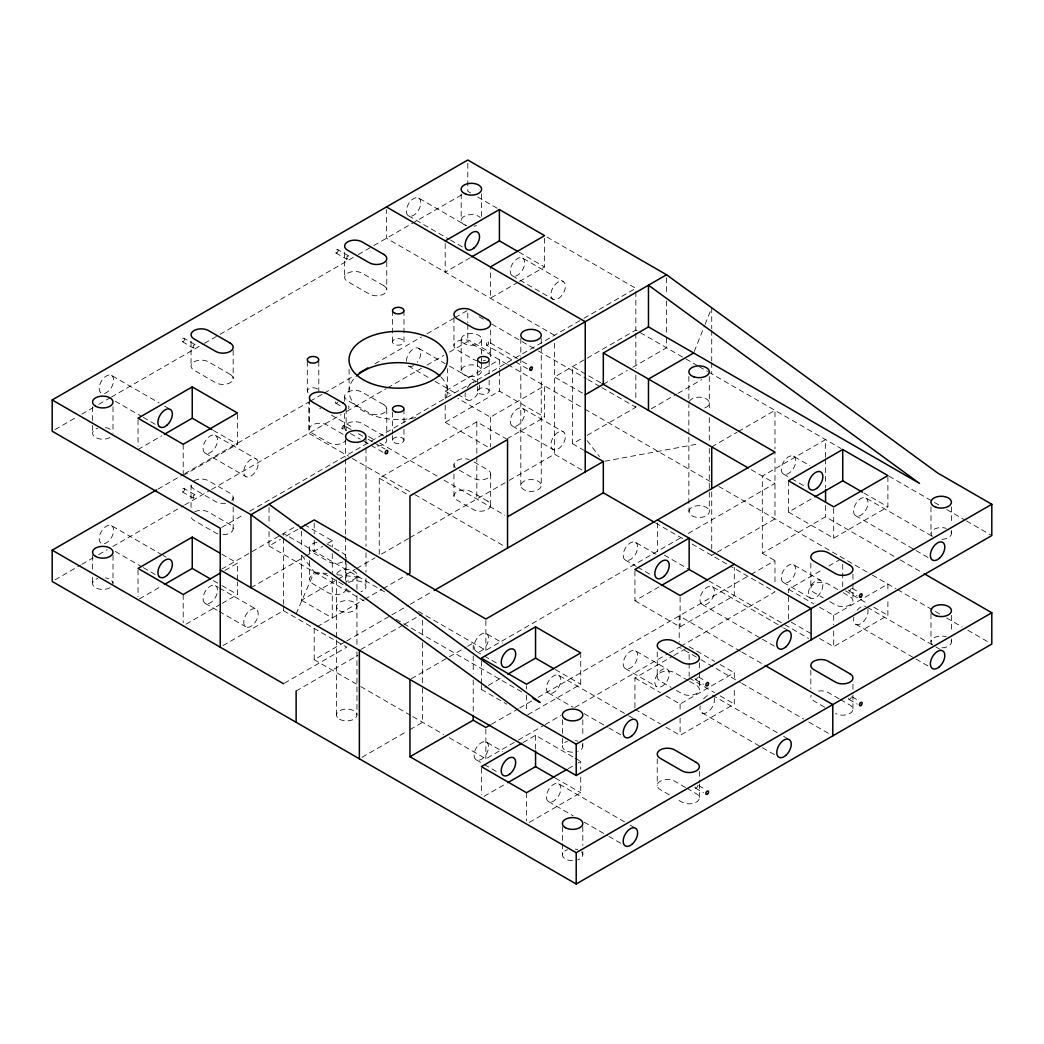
<?xml version="1.0" encoding="UTF-8"?>
<svg xmlns="http://www.w3.org/2000/svg" width="1044" height="1044" viewBox="0 0 1044 1044"><rect width="100%" height="100%" fill="white"/><g stroke="black" fill="none" stroke-linecap="round" stroke-linejoin="round"><path stroke-width="0.75" stroke-dasharray="5 3.75" d="M336.507 714.996L336.507 638.889M336.507 637.271L336.507 579.903M356.944 595.55L356.944 645.362M356.944 589.286L356.944 575.205M447.406 390.443L447.406 368.649M709.294 492.142L709.294 511.573A10.218 5.899 0 0 1 699.075 517.472L696.439 517.263A10.218 5.899 0 0 1 689.21 513.1L688.857 505.087M688.857 503.469L688.857 435.465M688.857 433.834L688.857 404.694M709.294 376.466L709.294 411.166M697.601 785.597C698.11 787.372 694.821 789.525 694.913 786.85M851.186 588.424L849.96 590.852L848.472 589.99M851.186 696.922C851.695 698.697 848.407 700.85 848.498 698.175M697.575 677.425L696.374 679.527L694.886 678.665M694.26 351.489L704.504 325.872M705.105 324.371L710.52 310.799M296.131 613.807L314.205 572.073L300.894 554.142M348.422 408.648L349.114 407.056L348.422 406.051M55.019 429.606L76.173 417.391M81.823 414.142L93.099 407.63M98.749 404.367L110.025 397.855M111.434 397.033L203.123 344.102M204.533 343.293L218.64 335.15M220.049 334.328L356.865 255.349M358.275 254.527L372.382 246.384M373.791 245.575L464.985 192.918M138.03 449.494L161.663 435.857M470.231 257.698L445.201 272.145L445.201 240.851M157.931 489.127L183.313 474.472M184.723 473.663L308.789 402.031L308.789 433.325L348.539 456.28M310.185 401.222L322.857 393.901M324.266 393.092L353.812 376.036M374.913 363.847L421.358 337.042M426.983 333.793L453.722 318.355M455.132 317.546L467.79 310.225L467.79 322.753M183.196 475.581L237.406 444.274L237.406 412.98M518.176 282.18L490.38 298.232L490.38 266.938M519.573 281.371L544.59 266.938L544.59 237.197M55.019 579.838L80.401 565.182M81.81 564.373L93.086 557.861M98.723 554.599L107.18 549.718M112.817 546.469L183.313 505.766M184.723 504.957L210.092 490.302M211.501 489.492L341.153 414.638M346.778 411.388L386.176 388.642M387.585 387.833L421.358 368.336M426.983 365.087L443.87 355.338M449.494 352.089L467.79 341.518L507.267 364.317M445.201 398.899L445.201 391.082L499.41 359.775L499.41 369.171M221.654 527.442L244.152 514.457M249.777 511.208L582.565 319.072M583.961 318.263L635.835 288.314L545.464 236.14M139.413 598.917L161.663 586.076M445.201 405.163L445.201 422.376L499.41 391.082L544.59 417.156L544.59 385.862L490.38 417.156L457.911 398.416M221.641 569.176L280.679 535.102M281.932 534.371L298.754 524.662M408.53 538.482L379.259 555.382L379.259 478.178L476.821 421.854L506.144 438.78M697.718 365.778L635.835 330.048L554.521 376.988L583.844 393.927M224.904 570.429L237.406 563.212L237.406 580.425M269.026 531.553L269.026 545.999L280.327 539.474M285.965 536.211L298.675 528.877M185.976 624.195L220.728 604.137M222.124 603.328L237.406 594.506L237.406 581.991M507.058 438.819L544.59 417.156M250.965 587.72L304.365 556.896M305.775 556.074L322.544 546.39M328.103 543.18L332.279 540.779L332.279 547.213M603.315 384.296L627.3 370.45M632.821 367.253L666.555 347.782L666.555 335.516M222.933 645.636L283.485 610.675L346.725 647.189L283.485 683.703M301.559 555.212L301.559 600.248L336.873 579.851M338.282 579.042L355.234 569.254M356.656 568.432L375.018 557.835M409.914 537.673L507.906 481.101M509.315 480.292L554.521 454.192L582.448 470.309M600.705 382.783L572.595 366.561L572.595 443.765L582.996 437.749M587.119 435.374L635.835 407.251L635.835 402.423M651.299 408.752L676.59 394.149M678 393.34L701.894 379.546M317.024 626.778L363.495 599.948M364.761 599.217L381.712 589.429M383.135 588.62L405.751 575.557M314.205 628.41L314.205 659.704L345.251 641.786M346.66 640.964L390.417 615.712M391.826 614.89L408.752 605.115M410.175 604.306L432.751 591.269M360.78 649.498L402.945 625.16M404.354 624.351L421.215 614.616M711.721 446.884L737.025 432.281M738.434 431.472L774.974 410.37L774.974 448.972M296.131 690.997L357.975 655.306M411.375 678.717L447.915 657.616M449.325 656.807L466.185 647.071M467.595 646.262L473.219 643.013L473.219 649.446M418.409 611.366L485.865 650.321L682.685 536.681M688.283 533.445L774.974 483.398L749.67 468.795M362.085 757.252L407.186 731.218M409.992 729.586L422.624 722.304L422.624 686.182M715.936 552.955L711.721 555.382L711.721 550.684M717.345 552.145L774.974 518.868L774.974 452.104M481.349 684.747L481.349 689.431L486.909 686.221M488.292 685.425L502.19 677.399M634.935 571.029L634.935 600.757L659.952 586.323M788.52 480.788L788.52 512.095L813.537 497.649M825.569 457.272L825.569 439.589L762.316 476.103L762.316 553.294L825.569 516.78L898.819 559.075M491.502 724.262L518.32 708.772M519.729 707.962L532.427 700.628M538.078 697.366L749.618 575.231M751.027 574.422L774.974 560.602L774.974 584.079M527.912 714.709L580.725 684.225L580.725 654.484M634.935 600.757L680.101 626.844L734.31 595.55L734.31 567.375M788.52 512.095L833.699 538.169L887.896 506.875L887.896 477.147M449.325 737.716L485.865 758.805L516.91 740.888M518.32 740.066L543.728 725.41M545.138 724.588L560.654 715.623M574.774 707.48L667.912 653.701M669.321 652.891L679.2 647.189L699.558 658.934M680.61 646.38L774.974 591.896L729.991 565.926M523.044 742.558L535.546 735.341L573.665 757.344M634.935 707.688L634.935 677.961L672.466 656.298M673.85 655.488L686.365 648.272M788.52 619.027L788.52 589.286L823.272 569.228M828.832 566.018L839.95 559.597M484.129 796.324L504.97 784.292M568.21 768.645L576.549 763.83M577.945 763.02L580.725 761.415L580.725 769.245M665.994 695.891L680.101 704.048L734.31 672.741L734.31 680.571M819.579 607.216L833.699 615.373L887.896 584.066L887.896 591.896M529.295 822.411L580.725 792.722L580.725 775.509M665.994 727.185L680.101 735.341L734.31 704.048L734.31 686.835M819.579 638.51L833.699 646.667L887.896 615.373L887.896 598.16M604.907 461.2L699.075 443.765M314.205 572.073L327.111 573.561M336.794 574.683L359.371 577.293M335.829 252.948L346.738 259.238L348.84 257.816L348.657 255.924L337.747 249.62M517.498 358.614L488.566 341.91L486.648 343.019L486.648 345.238L513.165 360.545M182.243 341.623L193.153 347.913L195.254 346.491L195.071 344.598L184.162 338.295A1.918 1.109 -60 0 0 181.891 340.305A1.918 1.109 -60 0 0 183.548 341.271A1.918 1.109 -60 0 0 184.162 338.295M351.189 429.515L343.372 425.378L341.753 428.327L345.681 430.767M182.243 491.841L193.153 498.145L195.254 496.722L195.071 494.817L184.162 488.527A1.918 1.109 -60 0 0 181.891 490.536A1.918 1.109 -60 0 0 183.548 491.489A1.918 1.109 -60 0 0 184.162 488.527M348.657 255.924L346.921 256.707L346.738 259.238M486.648 345.238L488.383 344.442L488.566 341.91M195.071 344.598L193.323 345.381L193.153 347.913M342.093 428.692L343.828 427.909L344.011 425.365M195.071 494.817L193.323 495.6L193.153 498.145M470.622 192.931L467.79 191.3L467.79 160.006M477.682 197.003L497.453 208.422M519.181 252.257L544.59 266.938M418.696 198.099A10.218 5.899 -60 0 1 415.46 213.929A10.218 5.899 -60 0 1 406.599 208.813A10.218 5.899 -60 0 1 418.696 198.099L466.237 225.543M522.587 258.077A10.218 5.899 -60 0 1 519.351 273.919A10.218 5.899 -60 0 1 510.503 268.804A10.218 5.899 -60 0 1 522.587 258.077L563.251 281.554A10.218 5.899 -60 0 1 560.015 297.383A10.218 5.899 -60 0 1 551.154 292.281A10.218 5.899 -60 0 1 563.251 281.554M699.075 366.561L707.506 371.429M708.915 372.238L841.059 448.528M888.953 476.181L941.088 506.275M946.725 509.537L965.034 520.108M966.444 520.917L991.8 535.559M408.478 215.795L449.024 239.207M450.421 240.016L465.807 248.903M512.369 275.786L553.033 299.263M863.91 493.016L887.896 506.875M793.636 456.293A10.218 5.899 -60 0 1 790.386 472.123A10.218 5.899 -60 0 1 781.538 467.02A10.218 5.899 -60 0 1 793.636 456.293L809.896 465.676M865.907 498.027A10.218 5.899 -60 0 1 862.67 513.857A10.218 5.899 -60 0 1 853.822 508.741A10.218 5.899 -60 0 1 865.907 498.027L931.731 536.029M554.521 335.268L386.476 238.241L386.476 209.648M783.405 474.002L790.191 477.904M791.548 478.687L806.451 487.3M855.688 515.723L914.648 549.77M916.032 550.566L932.488 560.067M479.092 316.75L483.32 319.19M491.802 324.084L536.981 350.171M538.404 350.993L586.415 378.711M587.824 379.533L600.535 386.867M601.944 387.676L635.835 407.251M900.228 559.897L922.765 572.908M522.326 361.407L529.582 365.596M515.579 361.942L527.664 368.91M507.88 364.669L583.413 408.282M584.823 409.091L710.311 481.545M718.755 486.413L870.957 574.291M872.379 575.113L896.052 588.777M897.462 589.599L941.114 614.799M946.738 618.048L962.229 626.987M967.866 630.237L988.981 642.438M852.204 588.372L859.016 592.3M848.929 590.904L857.098 595.628M845.549 590.917L868.138 603.954M873.789 607.216L887.896 615.373M837.758 589.547L828.27 584.066A10.218 5.899 0 0 0 813.824 584.066A10.218 5.899 0 0 0 813.824 592.418L823.298 597.899M843.187 592.679L849.96 596.594A10.218 5.899 0 0 1 849.96 604.933A10.218 5.899 0 0 1 835.5 604.933L828.727 601.018M418.696 348.318L445.266 363.664M449.455 366.079L477.421 382.221M522.587 408.308A10.218 5.899 -60 0 1 519.351 424.138A10.218 5.899 -60 0 1 510.503 419.022A10.218 5.899 -60 0 1 522.587 408.308L563.251 431.772A10.218 5.899 -60 0 1 560.015 447.615A10.218 5.899 -60 0 1 551.154 442.499A10.218 5.899 -60 0 1 563.251 431.772M793.636 564.791A10.218 5.899 -60 0 1 790.386 580.621A10.218 5.899 -60 0 1 781.538 575.505A10.218 5.899 -60 0 1 793.636 564.791L820.741 580.438A10.218 5.899 -60 0 1 817.491 596.268A10.218 5.899 -60 0 1 808.643 591.165A10.218 5.899 -60 0 1 820.741 580.438M867.277 607.308L934.471 646.106M935.842 646.902L941.336 650.06M572.595 443.765L583.766 450.212M762.316 553.294L774.974 560.602M408.478 366.026L429.449 378.137M435.035 381.36L467.203 399.93M512.369 426.004L553.033 449.481M783.405 582.487L810.509 598.147M855.688 624.221L914.648 658.268M916.032 659.051L931.104 667.768M445.201 391.082L452.261 395.154M788.52 589.286L813.928 603.954M655.515 522.927L683.624 539.161M692.055 544.028L728.595 565.117M445.201 422.376L488.97 447.641M791.339 622.211L813.928 635.261M664.389 555.173L689.144 569.463M708.902 580.882L808.552 638.406M635.522 542.358A10.218 5.899 -60 0 1 632.286 558.188A10.218 5.899 -60 0 1 623.438 553.085A10.218 5.899 -60 0 1 635.522 542.358L656.154 554.26M712.321 586.689A10.218 5.899 -60 0 1 709.085 602.532A10.218 5.899 -60 0 1 700.224 597.416A10.218 5.899 -60 0 1 712.321 586.689L782.256 627.079M783.626 627.862L787.737 630.237M474.12 462.022L487.665 469.839A10.218 5.899 0 0 1 487.665 478.191A10.218 5.899 0 0 1 473.219 478.191L456.946 468.795M625.304 560.067L636.305 566.409M637.675 567.205L652.8 575.936M702.103 604.398L761.063 638.445M762.433 639.228L777.519 647.946M852.204 696.87L859.016 700.798M335.829 403.167L341.323 406.338M848.929 699.402L857.098 704.113M383.774 435.935L362.085 423.42A10.218 5.899 0 0 0 348.631 422.911A10.218 5.899 0 0 0 346.008 430.546M839.115 698.827L828.27 692.563A10.218 5.899 0 0 0 815.938 691.624M840.472 699.611L849.96 705.091A10.218 5.899 0 0 1 849.96 713.43A10.218 5.899 0 0 1 835.5 713.43M319.829 408.413L320.599 408.843M331.405 415.094L353.825 428.04M368.493 436.496L374.104 439.746M379.716 442.982L438.819 477.108M444.013 480.109L504.748 515.175M740.496 651.273L679.2 615.895L679.2 642.099M741.906 652.095L763.803 664.728M358.444 433.704L364.486 437.188M368.114 439.289L372.943 442.069M374.143 442.773L385.027 449.05M350.484 433.534L360.154 439.119M363.782 441.207L369.315 444.287M371.025 445.397L383.109 452.365M824.656 707.166L813.824 700.915A10.218 5.899 0 0 1 811.175 695.213M343.111 434.369L326.85 424.986A10.218 5.899 0 0 0 312.391 424.986A10.218 5.899 0 0 0 312.391 433.325L328.664 442.708A10.218 5.899 0 0 0 338.53 444.248A10.218 5.899 0 0 0 345.76 440.072M689.144 646.667L714.553 661.335M720.203 664.597L734.31 672.741M352.376 458.499L413.489 493.773M414.886 494.582L504.748 546.469M700.915 659.717L740.457 682.554M741.866 683.363L803.58 718.99M808.852 722.043L831.389 735.054M379.259 478.178L408.569 495.117M698.619 677.047L705.431 680.975M695.343 679.579L703.512 684.29M689.144 677.961L714.553 692.629M720.203 695.891L734.31 704.048M688.231 680.571L674.685 672.741A10.218 5.899 0 0 0 660.226 672.741A10.218 5.899 0 0 0 660.226 681.093L671.07 687.344M689.588 681.354L696.374 685.269A10.218 5.899 0 0 1 696.374 693.607A10.218 5.899 0 0 1 681.915 693.607L676.486 690.476M635.522 650.856A10.218 5.899 -60 0 1 632.286 666.685A10.218 5.899 -60 0 1 623.438 661.583A10.218 5.899 -60 0 1 635.522 650.856L667.142 669.113A10.218 5.899 -60 0 1 663.906 684.942A10.218 5.899 -60 0 1 655.058 679.827A10.218 5.899 -60 0 1 667.142 669.113M712.321 695.187L778.145 733.188M783.626 736.359L787.737 738.734M213.407 430.428L237.406 444.274M625.304 668.551L656.924 686.808M702.103 712.895L761.063 746.943M762.433 747.726L774.779 754.851M111.512 375.448A10.218 5.899 -60 0 1 108.276 391.278A10.218 5.899 -60 0 1 99.428 386.163A10.218 5.899 -60 0 1 111.512 375.448L159.053 402.893M164.652 406.116L168.841 408.543M215.416 435.426A10.218 5.899 -60 0 1 212.18 451.256A10.218 5.899 -60 0 1 203.319 446.153A10.218 5.899 -60 0 1 215.416 435.426L256.067 458.903A10.218 5.899 -60 0 1 252.831 474.733A10.218 5.899 -60 0 1 243.983 469.617A10.218 5.899 -60 0 1 256.067 458.903M634.935 677.961L660.343 692.629M115.284 401.222L141.84 416.556M143.25 417.365L160.019 427.048M205.198 453.135L245.849 476.599M634.935 709.254L660.343 723.923M304.352 524.649L332.279 540.779M555.317 669.543L580.725 684.225M486.452 633.643A10.218 5.899 -60 0 1 483.215 649.472A10.218 5.899 -60 0 1 474.367 644.357A10.218 5.899 -60 0 1 486.452 633.643L502.712 643.026M558.736 675.364A10.218 5.899 -60 0 1 555.486 691.206A10.218 5.899 -60 0 1 546.638 686.091A10.218 5.899 -60 0 1 558.736 675.364L627.3 714.957M628.671 715.74L635.522 719.707M326.85 543.911L343.111 553.294A10.218 5.899 0 0 1 345.76 558.997M384.675 591.896L283.485 533.471L283.485 536.694M476.234 651.339L483.007 655.254M484.364 656.037L499.267 664.65M548.505 693.072L573.195 707.323M584.17 713.652L607.477 727.12M608.848 727.903L622.563 735.824M698.619 785.545L705.431 789.473M343.111 584.601L326.85 575.205A10.218 5.899 0 0 0 312.391 575.205A10.218 5.899 0 0 0 312.391 583.557L328.664 592.94A10.218 5.899 0 0 0 340.997 593.879A10.218 5.899 0 0 0 345.76 587.237M695.343 788.076L703.512 792.787M269.026 545.999L366.431 602.231M396.081 619.34L524.545 693.516M685.53 787.502L674.685 781.238A10.218 5.899 0 0 0 660.226 781.238A10.218 5.899 0 0 0 660.226 789.59L671.07 795.841M686.887 788.285L696.374 793.753A10.218 5.899 0 0 1 696.374 802.105A10.218 5.899 0 0 1 681.915 802.105L676.486 798.973M481.349 689.431L506.758 704.113M221.876 554.247L237.406 563.212M301.559 600.248L332.279 617.983L332.279 576.158M575.074 758.153L580.725 761.415M213.407 580.647L220.467 584.718M221.876 585.54L237.406 594.506M555.317 778.041L580.725 792.722M111.512 525.667A10.218 5.899 -60 0 1 108.276 541.497A10.218 5.899 -60 0 1 99.428 536.394A10.218 5.899 -60 0 1 111.512 525.667L161.859 554.729M163.255 555.538L166.048 557.157M215.416 585.658A10.218 5.899 -60 0 1 212.18 601.488A10.218 5.899 -60 0 1 203.319 596.372A10.218 5.899 -60 0 1 215.416 585.658L218.222 587.276M219.618 588.085L256.067 609.122A10.218 5.899 -60 0 1 252.831 624.964A10.218 5.899 -60 0 1 243.983 619.849A10.218 5.899 -60 0 1 256.067 609.122M486.452 742.14A10.218 5.899 -60 0 1 483.215 757.97A10.218 5.899 -60 0 1 474.367 752.854A10.218 5.899 -60 0 1 486.452 742.14L502.712 751.523M558.736 783.861A10.218 5.899 -60 0 1 555.486 799.704A10.218 5.899 -60 0 1 546.638 794.588A10.218 5.899 -60 0 1 558.736 783.861L624.56 821.863M630.041 825.034L634.152 827.409M314.205 659.704L359.371 685.791M360.78 686.6L411.375 715.806M412.785 716.615L443.7 734.467M115.284 551.441L141.84 566.788M143.25 567.584L160.019 577.28M205.198 603.354L217.818 610.636M219.214 611.445L245.849 626.831M476.234 759.836L483.007 763.751M484.364 764.534L499.267 773.134M548.505 801.57L573.195 815.821M584.17 822.15L607.477 835.618M608.848 836.401L623.934 845.118M587.146 440.672L599.504 456.593M951.423 506.875L951.423 524.088M951.423 530.339L951.423 533.471M951.423 615.373L951.423 632.586M951.423 638.837L951.423 641.969M930.987 506.875L930.987 533.471M930.987 613.807L930.987 641.969M852.948 574.161L852.948 581.991M852.948 583.544L852.948 600.757M852.948 684.225L852.948 693.607M852.948 695.173L852.948 709.254M842.73 564.256L842.73 587.72M833.699 508.441L833.699 538.169M833.699 615.373L833.699 624.756M833.699 631.02L833.699 646.667M825.569 458.89L825.569 487.835M825.569 505.531L825.569 516.78M810.823 563.212L810.823 588.242M810.823 670.144L810.823 688.909M711.721 307.797L711.721 328.743M711.721 330.348L711.721 360.976M711.721 362.581L711.721 373.856M711.721 491.92L711.721 549.131M709.294 417.652L709.294 441.938M709.294 448.411L709.294 490.523M699.363 662.836L699.363 670.653M699.363 672.219L699.363 689.431M699.363 771.333L699.363 782.282M699.363 783.848L699.363 797.929M689.144 654.484L689.144 676.395M688.857 376.466L688.857 403.075M680.101 597.116L680.101 626.844M680.101 704.048L680.101 711.864M680.101 718.128L680.101 735.341M666.555 277.821L666.555 294.669M666.555 300.959L666.555 333.989M657.524 522.874L657.524 551.206M657.237 651.874L657.237 676.917M657.237 758.805L657.237 785.414M635.835 291.524L635.835 330.048M635.835 333.258L635.835 368.649M635.835 375.083L635.835 400.818M582.813 719.694L582.813 736.907M582.813 743.158L582.813 746.29M582.813 826.626L582.813 845.405M582.813 851.656L582.813 854.788M562.377 719.694L562.377 736.907M562.377 738.473L562.377 746.29M562.377 826.626L562.377 842.273M562.377 843.839L562.377 854.788M554.521 343.293L554.521 454.192M541.262 338.491L541.262 344.951M541.262 346.569L541.262 485.486A10.218 5.899 0 0 1 525.928 490.602A10.218 5.899 0 0 1 525.928 480.384A10.218 5.899 0 0 1 541.262 485.486M535.546 735.341L535.546 749.422M526.515 685.791L526.515 688.909M526.515 695.173L526.515 712.386M526.515 792.722L526.515 820.884M520.812 338.491L520.812 356.265M520.812 357.883L520.812 485.486M499.41 370.737L499.41 391.082M490.667 330.048L490.667 355.091M490.667 474.015L490.667 505.309M490.38 417.156L490.38 446.884M489.153 361.341L489.153 373.856M489.153 380.12L489.153 391.069A5.755 3.315 0 0 1 480.527 393.953A5.755 3.315 0 0 1 480.527 388.198A5.755 3.315 0 0 1 489.153 391.069M485.865 620.58L485.865 650.321M485.865 729.077L485.865 758.805M481.623 193.91L481.623 220.506M481.623 339.444A10.218 5.899 0 0 1 466.29 344.546A10.218 5.899 0 0 1 466.29 334.328A10.218 5.899 0 0 1 481.623 339.444L481.623 361.341M481.623 362.907L481.623 370.737A10.218 5.899 0 0 1 466.29 375.84A10.218 5.899 0 0 1 466.29 365.622A10.218 5.899 0 0 1 481.623 370.737M481.349 661.27L481.349 683.181M481.349 768.201L481.349 794.797M477.656 361.341L477.656 384.818M477.656 386.384L477.656 391.069M476.821 421.854L476.821 499.045M473.219 655.88L473.219 673.576M473.219 680.009L473.219 712.165M467.79 324.306L467.79 341.518M461.187 193.91L461.187 220.506M461.187 339.444L461.187 370.737M453.957 317.533L453.957 345.694M453.957 464.619L453.957 467.751M453.957 474.015L453.957 495.926M422.624 620.24L422.624 636.318M422.624 642.752L422.624 684.564M403.976 310.603L403.976 341.897A5.755 3.315 0 0 1 395.35 344.768A5.755 3.315 0 0 1 395.35 339.026A5.755 3.315 0 0 1 403.976 341.897M403.976 408.961L403.976 424.608M403.976 429.293L403.976 440.255A5.755 3.315 0 0 1 395.35 443.126A5.755 3.315 0 0 1 395.35 437.384A5.755 3.315 0 0 1 403.976 440.255M392.479 310.603L392.479 341.897M392.479 412.08L392.479 433.991M392.479 435.557L392.479 440.255M386.763 261.718L386.763 289.88M386.763 408.817L386.763 436.979M365.987 438.075L365.987 446.14M365.987 447.759L365.987 546.299M365.987 552.759L365.987 572.138M365.987 578.598L365.987 586.676M356.944 651.847L356.944 714.996M349.101 369.289L349.101 389.608M346.112 408.804L346.112 430.715M346.112 557.47L346.112 562.168M346.112 563.734L346.112 585.632M345.538 439.681L345.538 457.455M345.538 459.073L345.538 534.985M345.538 536.603L345.538 557.6M345.538 559.219L345.538 580.216M344.637 252.322L344.637 277.365M344.637 396.289L344.637 402.553M344.637 413.502L344.637 427.596M332.279 553.646L332.279 574.552M318.798 361.341L318.798 391.069M314.205 523.044L314.205 533.993M314.205 540.257L314.205 551.206M309.402 399.421L309.402 429.149M309.402 548.087L309.402 554.338M309.402 560.602L309.402 579.381M307.301 361.341L307.301 391.069M301.559 531.083L301.559 548.779M283.485 538.299L283.485 604.241M283.485 605.846L283.485 610.675M269.026 507.475L269.026 525.132M233.177 350.392L233.177 378.554M233.177 497.479L233.177 500.611M233.177 506.875L233.177 528.786M191.052 340.997L191.052 366.039M191.052 484.964L191.052 508.441M183.196 444.274L183.196 474.015M183.196 594.506L183.196 622.668M138.03 419.766L138.03 446.362M138.03 569.985L138.03 596.594M113.013 406.729L113.013 433.325M113.013 555.382L113.013 583.557A10.218 5.899 0 0 0 105.444 577.854M92.577 406.729L92.577 423.942M92.577 425.495L92.577 433.325M92.577 555.382L92.577 571.029M92.577 577.293L92.577 583.557M386.411 438.584A10.218 5.899 0 0 1 373.896 445.814M222.959 534.685A10.218 5.899 0 0 0 232.394 531.044A10.218 5.899 0 0 0 230.176 524.61L208.5 512.095A10.218 5.899 0 0 0 194.04 512.095M217.844 533.889A10.218 5.899 0 0 1 215.73 532.949L194.04 520.434A10.218 5.899 0 0 1 191.404 514.731M231.807 500.441A10.218 5.899 0 0 0 230.176 493.316L208.5 480.788A10.218 5.899 0 0 0 194.04 480.788M225.595 503.182A10.218 5.899 0 0 1 215.73 501.655L194.04 489.14A10.218 5.899 0 0 1 191.404 483.437M479.287 384.884A10.218 5.899 -60 0 1 472.306 399.421A10.218 5.899 -60 0 1 465.324 392.949M467.203 388.12A10.218 5.899 -60 0 1 475.92 381.765M337.747 402.057A1.918 1.109 -60 0 1 336.116 403.258A1.918 1.109 -60 0 1 335.476 401.862M406.351 361.341A10.218 5.899 -60 0 1 417.195 347.861A10.218 5.899 -60 0 1 417.195 362.32M413.581 365.517A10.218 5.899 -60 0 1 407.33 364.956M110.025 587.72A10.218 5.899 0 0 1 94.691 587.146A10.218 5.899 0 0 1 97.679 578.441M316.984 542.384A10.218 5.899 0 0 0 309.755 546.56A10.218 5.899 0 0 0 312.391 552.25L328.664 561.646A10.218 5.899 0 0 0 343.111 561.646M455.328 467.568A10.218 5.899 0 0 1 456.946 460.456A10.218 5.899 0 0 1 469.291 459.517M688.857 511.573A10.218 5.899 0 0 1 699.075 505.661A10.218 5.899 0 0 1 709.294 511.573M867.786 609.174A10.218 5.899 -60 0 1 860.804 623.712A10.218 5.899 -60 0 1 853.822 617.239M857.189 610.231A10.218 5.899 -60 0 1 865.907 606.512M714.187 697.849A10.218 5.899 -60 0 1 707.206 712.386A10.218 5.899 -60 0 1 700.224 705.914M703.591 698.906A10.218 5.899 -60 0 1 710.82 694.73M951.084 640.442A10.218 5.899 0 0 1 938.556 647.672M932.357 644.918A10.218 5.899 0 0 1 933.975 637.793A10.218 5.899 0 0 1 946.321 636.866M581.443 851.839A10.218 5.899 0 0 1 577.71 859.904M572.595 860.687A10.218 5.899 0 0 1 562.716 856.315A10.218 5.899 0 0 1 567.479 849.672M575.244 849.085A10.218 5.899 0 0 1 577.71 849.672M689.21 401.548A10.218 5.899 0 0 1 705.3 398.39A10.218 5.899 0 0 1 704.191 408.178M308.071 392.74A5.755 3.315 0 0 1 310.851 388.003A5.755 3.315 0 0 1 318.603 390.221M441.116 377.171A49.185 28.397 0 0 1 445.958 397.947M415.76 417.613A49.185 28.397 0 0 1 359.828 408.817A49.185 28.397 0 0 1 357.231 375.383M490.315 356.617A10.218 5.899 0 0 0 487.665 350.914L471.405 341.518A10.218 5.899 0 0 0 456.946 341.518A10.218 5.899 0 0 0 456.946 349.87L473.219 359.253A10.218 5.899 0 0 0 477.8 360.78M485.551 360.193A10.218 5.899 0 0 1 483.085 360.78M348.539 582.513A10.218 5.899 0 0 1 363.873 583.087A10.218 5.899 0 0 1 360.872 591.791M350.653 591.791A10.218 5.899 0 0 1 345.538 586.676M110.025 437.501A10.218 5.899 0 0 1 94.691 436.914A10.218 5.899 0 0 1 97.679 428.21M105.444 427.622A10.218 5.899 0 0 1 112.661 431.798M476.521 225.621A10.218 5.899 0 0 1 474.054 226.209M466.29 225.621A10.218 5.899 0 0 1 464.175 216.343A10.218 5.899 0 0 1 480.253 217.557M951.084 531.944A10.218 5.899 0 0 1 938.556 539.174M932.357 536.42A10.218 5.899 0 0 1 933.975 529.308A10.218 5.899 0 0 1 946.321 528.368M336.86 573.678A10.218 5.899 0 0 1 348.5 569.398A10.218 5.899 0 0 1 356.917 575.714A10.218 5.899 0 0 1 346.725 581.103M582.461 744.764A10.218 5.899 0 0 1 577.71 751.406M572.595 752.189A10.218 5.899 0 0 1 562.716 747.817A10.218 5.899 0 0 1 567.479 741.175M575.244 740.587A10.218 5.899 0 0 1 577.71 741.175M383.774 285.717L362.085 273.189A10.218 5.899 0 0 0 347.626 273.189A10.218 5.899 0 0 0 347.626 281.541L369.315 294.056A10.218 5.899 0 0 0 383.774 294.056A10.218 5.899 0 0 0 383.774 285.717M383.774 404.641L362.085 392.126A10.218 5.899 0 0 0 347.626 392.126A10.218 5.899 0 0 0 347.626 400.465L369.315 412.98A10.218 5.899 0 0 0 383.774 412.98A10.218 5.899 0 0 0 383.774 404.641M487.665 501.133L471.405 491.75A10.218 5.899 0 0 0 456.946 491.75A10.218 5.899 0 0 0 456.946 500.089L473.219 509.485A10.218 5.899 0 0 0 487.665 509.485A10.218 5.899 0 0 0 487.665 501.133M230.176 374.378L208.5 361.863A10.218 5.899 0 0 0 194.04 361.863A10.218 5.899 0 0 0 194.04 370.215L215.73 382.73A10.218 5.899 0 0 0 230.176 382.73A10.218 5.899 0 0 0 230.176 374.378M339.496 719.172A10.218 5.899 0 0 0 356.604 716.523A10.218 5.899 0 0 0 344.089 709.294A10.218 5.899 0 0 0 339.496 719.172M339.496 610.675A10.218 5.899 0 0 0 356.604 608.026A10.218 5.899 0 0 0 344.089 600.796A10.218 5.899 0 0 0 339.496 610.675M336.794 252.844A1.918 1.109 -60 0 0 337.969 249.829A1.918 1.109 -60 0 0 335.62 251.173A1.918 1.109 -60 0 0 336.794 252.844"/><path stroke-width="1.5" d="M220.245 647.189L220.245 528.264L52.2 431.237L52.2 399.943L467.79 160.006L666.555 274.755L937.59 472.971L991.8 504.265L991.8 535.559L576.21 775.496L220.245 569.985M192.24 386.906L138.03 418.2L183.196 444.274L237.406 412.98L192.24 386.906L192.24 418.2L164.443 434.252M445.201 240.851L499.41 209.557L544.59 235.631L490.38 266.938M471.614 256.902L499.41 240.851L517.759 251.447M924.175 573.717L991.8 612.763L991.8 644.057L576.21 883.994L52.2 581.469L52.2 550.162L156.522 489.936M359.436 372.786L367.879 367.906M220.467 553.424L192.24 537.125L138.03 568.419L183.196 594.506L220.728 572.843M666.555 274.755L250.965 514.692L52.2 399.943M164.443 584.47L192.24 568.419L210.588 579.015M300.085 528.068L314.205 519.912L485.865 619.014L774.974 452.104L603.315 353.002L603.315 384.296M603.315 353.002L648.481 326.916L919.529 483.398L648.481 285.195L648.481 326.916M585.24 394.723L603.471 384.205M693.66 353.002L648.481 379.076L648.481 410.37M407.147 574.748L409.966 573.117L409.966 495.913L507.541 439.589L507.541 548.087M507.541 516.78L603.315 461.5L603.315 492.794L434.16 590.447M535.546 626.844L481.349 658.138L526.515 684.225L580.725 652.918L535.546 626.844L535.546 658.138L507.749 674.189M842.73 449.494L788.52 480.788L833.699 506.875L887.896 475.581L842.73 449.494L842.73 480.788L814.933 496.84M661.348 585.514L689.144 569.463L707.493 580.059M734.31 564.256L680.101 595.55L634.935 569.463L689.144 538.169L689.144 569.463M409.966 679.527L409.966 756.73L473.219 720.216L485.865 727.511L490.093 725.071M521.648 743.367L481.349 766.635L526.515 792.722L566.827 769.441M507.749 782.687L535.546 766.635L553.907 777.232M250.965 587.72L250.965 514.692L522 712.908L576.21 744.202L991.8 504.265M409.966 756.73L576.21 852.7L991.8 612.763M386.476 206.947L585.24 321.696L585.24 471.927M842.73 480.788L862.488 492.207M602.101 383.605L748.261 467.986M585.162 451.021L603.315 461.5M657.524 519.912L811.11 608.587L811.11 639.881M603.315 492.794L654.105 522.117M765.108 665.485L832.786 704.569L832.786 735.863M192.24 418.2L211.997 429.606M535.546 658.138L553.907 668.734M533.014 698.397L540.074 702.481L269.026 504.265M52.2 550.162L283.485 683.703M825.569 489.44L825.569 502.308M711.721 446.884L711.721 488.709M576.21 744.202L576.21 775.496M576.21 852.7L576.21 883.994M535.546 750.988L535.546 766.635M499.41 209.557L499.41 240.851M473.219 715.388L473.219 720.216M359.371 650.321L359.371 758.805M296.131 690.997L296.131 722.304M192.24 537.125L192.24 568.419M357.231 375.383A49.185 28.397 0 0 1 440.007 376.088M383.774 254.41L362.085 241.895A10.218 5.899 0 0 0 347.626 241.895A10.218 5.899 0 0 0 347.626 250.247L369.315 262.762A10.218 5.899 0 0 0 383.774 262.762A10.218 5.899 0 0 0 383.774 254.41M487.665 319.621L471.405 310.225A10.218 5.899 0 0 0 456.946 310.225A10.218 5.899 0 0 0 456.946 318.577L473.219 327.96A10.218 5.899 0 0 0 487.665 327.96A10.218 5.899 0 0 0 487.665 319.621M849.96 565.287L828.27 552.772A10.218 5.899 0 0 0 813.824 552.772A10.218 5.899 0 0 0 813.824 561.124L835.5 573.639A10.218 5.899 0 0 0 849.96 573.639A10.218 5.899 0 0 0 849.96 565.287M849.96 673.785L828.27 661.27A10.218 5.899 0 0 0 813.824 661.27A10.218 5.899 0 0 0 813.824 669.622L835.5 682.137A10.218 5.899 0 0 0 849.96 682.137A10.218 5.899 0 0 0 849.96 673.785M343.111 403.075L326.85 393.679A10.218 5.899 0 0 0 312.391 393.679A10.218 5.899 0 0 0 312.391 402.031L328.664 411.414A10.218 5.899 0 0 0 343.111 411.414A10.218 5.899 0 0 0 343.111 403.075M230.176 343.084L208.5 330.57A10.218 5.899 0 0 0 194.04 330.57A10.218 5.899 0 0 0 194.04 338.908L215.73 351.437A10.218 5.899 0 0 0 230.176 351.437A10.218 5.899 0 0 0 230.176 343.084M696.374 653.962L674.685 641.447A10.218 5.899 0 0 0 660.226 641.447A10.218 5.899 0 0 0 660.226 649.799L681.915 662.314A10.218 5.899 0 0 0 696.374 662.314A10.218 5.899 0 0 0 696.374 653.962M696.374 762.459L674.685 749.944A10.218 5.899 0 0 0 660.226 749.944A10.218 5.899 0 0 0 660.226 758.283L681.915 770.811A10.218 5.899 0 0 0 696.374 770.811A10.218 5.899 0 0 0 696.374 762.459M167.001 575.401A10.218 5.899 -60 0 0 170.237 559.571A10.218 5.899 -60 0 0 158.153 570.298A10.218 5.899 -60 0 0 167.001 575.401M95.565 556.426A10.218 5.899 0 0 0 112.661 553.777A10.218 5.899 0 0 0 100.146 546.56A10.218 5.899 0 0 0 95.565 556.426M785.871 755.36A10.218 5.899 -60 0 0 789.12 739.53A10.218 5.899 -60 0 0 777.023 750.244A10.218 5.899 -60 0 0 785.871 755.36M510.32 773.617A10.218 5.899 -60 0 0 513.557 757.787A10.218 5.899 -60 0 0 501.472 768.501A10.218 5.899 -60 0 0 510.32 773.617M632.286 844.035A10.218 5.899 -60 0 0 635.522 828.205A10.218 5.899 -60 0 0 623.438 838.919A10.218 5.899 -60 0 0 632.286 844.035M707.558 794.027A1.918 1.109 -60 0 0 708.171 791.052A1.918 1.109 -60 0 0 705.901 793.062A1.918 1.109 -60 0 0 707.558 794.027M939.469 666.685A10.218 5.899 -60 0 0 942.706 650.856A10.218 5.899 -60 0 0 930.609 661.583A10.218 5.899 -60 0 0 939.469 666.685M861.143 705.352A1.918 1.109 -60 0 0 861.757 702.377A1.918 1.109 -60 0 0 859.486 704.387A1.918 1.109 -60 0 0 861.143 705.352M936.09 615.79A10.218 5.899 0 0 0 951.423 610.675A10.218 5.899 0 0 0 936.09 605.559A10.218 5.899 0 0 0 936.09 615.79M565.365 827.657A10.218 5.899 0 0 0 582.461 825.021A10.218 5.899 0 0 0 569.946 817.791A10.218 5.899 0 0 0 565.365 827.657M386.828 453.409A1.918 1.109 -60 0 0 387.441 450.447A1.918 1.109 -60 0 0 385.171 452.457A1.918 1.109 -60 0 0 386.828 453.409M531.031 370.215A1.918 1.109 -60 0 0 532.205 367.188A1.918 1.109 -60 0 0 529.856 368.545A1.918 1.109 -60 0 0 531.031 370.215M368.832 382.548A49.185 28.397 0 0 0 447.08 363.09A49.185 28.397 0 0 0 378.776 333.688A49.185 28.397 0 0 0 368.832 382.548M395.35 313.474A5.755 3.315 0 0 0 403.976 310.603A5.755 3.315 0 0 0 395.35 307.732A5.755 3.315 0 0 0 395.35 313.474M167.001 425.182A10.218 5.899 -60 0 0 170.237 409.352A10.218 5.899 -60 0 0 158.153 420.066A10.218 5.899 -60 0 0 167.001 425.182M395.35 411.832A5.755 3.315 0 0 0 403.976 408.961A5.755 3.315 0 0 0 395.35 406.077A5.755 3.315 0 0 0 395.35 411.832M310.172 362.659A5.755 3.315 0 0 0 318.798 359.775A5.755 3.315 0 0 0 310.172 356.904A5.755 3.315 0 0 0 310.172 362.659M480.527 362.659A5.755 3.315 0 0 0 489.153 359.775A5.755 3.315 0 0 0 480.527 356.904A5.755 3.315 0 0 0 480.527 362.659M95.565 406.207A10.218 5.899 0 0 0 112.661 403.558A10.218 5.899 0 0 0 100.146 396.328A10.218 5.899 0 0 0 95.565 406.207M350.653 441.56A10.218 5.899 0 0 0 365.987 436.457A10.218 5.899 0 0 0 350.653 431.342A10.218 5.899 0 0 0 350.653 441.56M523.801 339.43A10.218 5.899 0 0 0 540.909 336.794A10.218 5.899 0 0 0 528.394 329.565A10.218 5.899 0 0 0 523.801 339.43M474.185 247.833A10.218 5.899 -60 0 0 477.421 232.003A10.218 5.899 -60 0 0 465.324 242.717A10.218 5.899 -60 0 0 474.185 247.833M466.29 194.328A10.218 5.899 0 0 0 481.623 189.212A10.218 5.899 0 0 0 466.29 184.096A10.218 5.899 0 0 0 466.29 194.328M939.469 558.188A10.218 5.899 -60 0 0 942.706 542.358A10.218 5.899 -60 0 0 930.609 553.085A10.218 5.899 -60 0 0 939.469 558.188M817.491 487.77A10.218 5.899 -60 0 0 820.741 471.94A10.218 5.899 -60 0 0 808.643 482.667A10.218 5.899 -60 0 0 817.491 487.77M693.973 376.884A10.218 5.899 0 0 0 709.294 371.781A10.218 5.899 0 0 0 693.973 366.666A10.218 5.899 0 0 0 693.973 376.884M936.09 507.293A10.218 5.899 0 0 0 951.423 502.177A10.218 5.899 0 0 0 936.09 497.061A10.218 5.899 0 0 0 936.09 507.293M860.804 597.116A1.918 1.109 -60 0 0 861.966 594.088A1.918 1.109 -60 0 0 859.63 595.445A1.918 1.109 -60 0 0 860.804 597.116M707.558 685.53A1.918 1.109 -60 0 0 708.171 682.554A1.918 1.109 -60 0 0 705.901 684.577A1.918 1.109 -60 0 0 707.558 685.53M565.365 719.172A10.218 5.899 0 0 0 582.461 716.523A10.218 5.899 0 0 0 569.946 709.294A10.218 5.899 0 0 0 565.365 719.172M632.286 735.537A10.218 5.899 -60 0 0 635.522 719.707A10.218 5.899 -60 0 0 623.438 730.422A10.218 5.899 -60 0 0 632.286 735.537M510.32 665.119A10.218 5.899 -60 0 0 513.557 649.29A10.218 5.899 -60 0 0 501.472 660.004A10.218 5.899 -60 0 0 510.32 665.119M663.906 576.445A10.218 5.899 -60 0 0 667.142 560.615A10.218 5.899 -60 0 0 655.058 571.342A10.218 5.899 -60 0 0 663.906 576.445M785.871 646.862A10.218 5.899 -60 0 0 789.12 631.033A10.218 5.899 -60 0 0 777.023 641.76A10.218 5.899 -60 0 0 785.871 646.862"/></g></svg>
